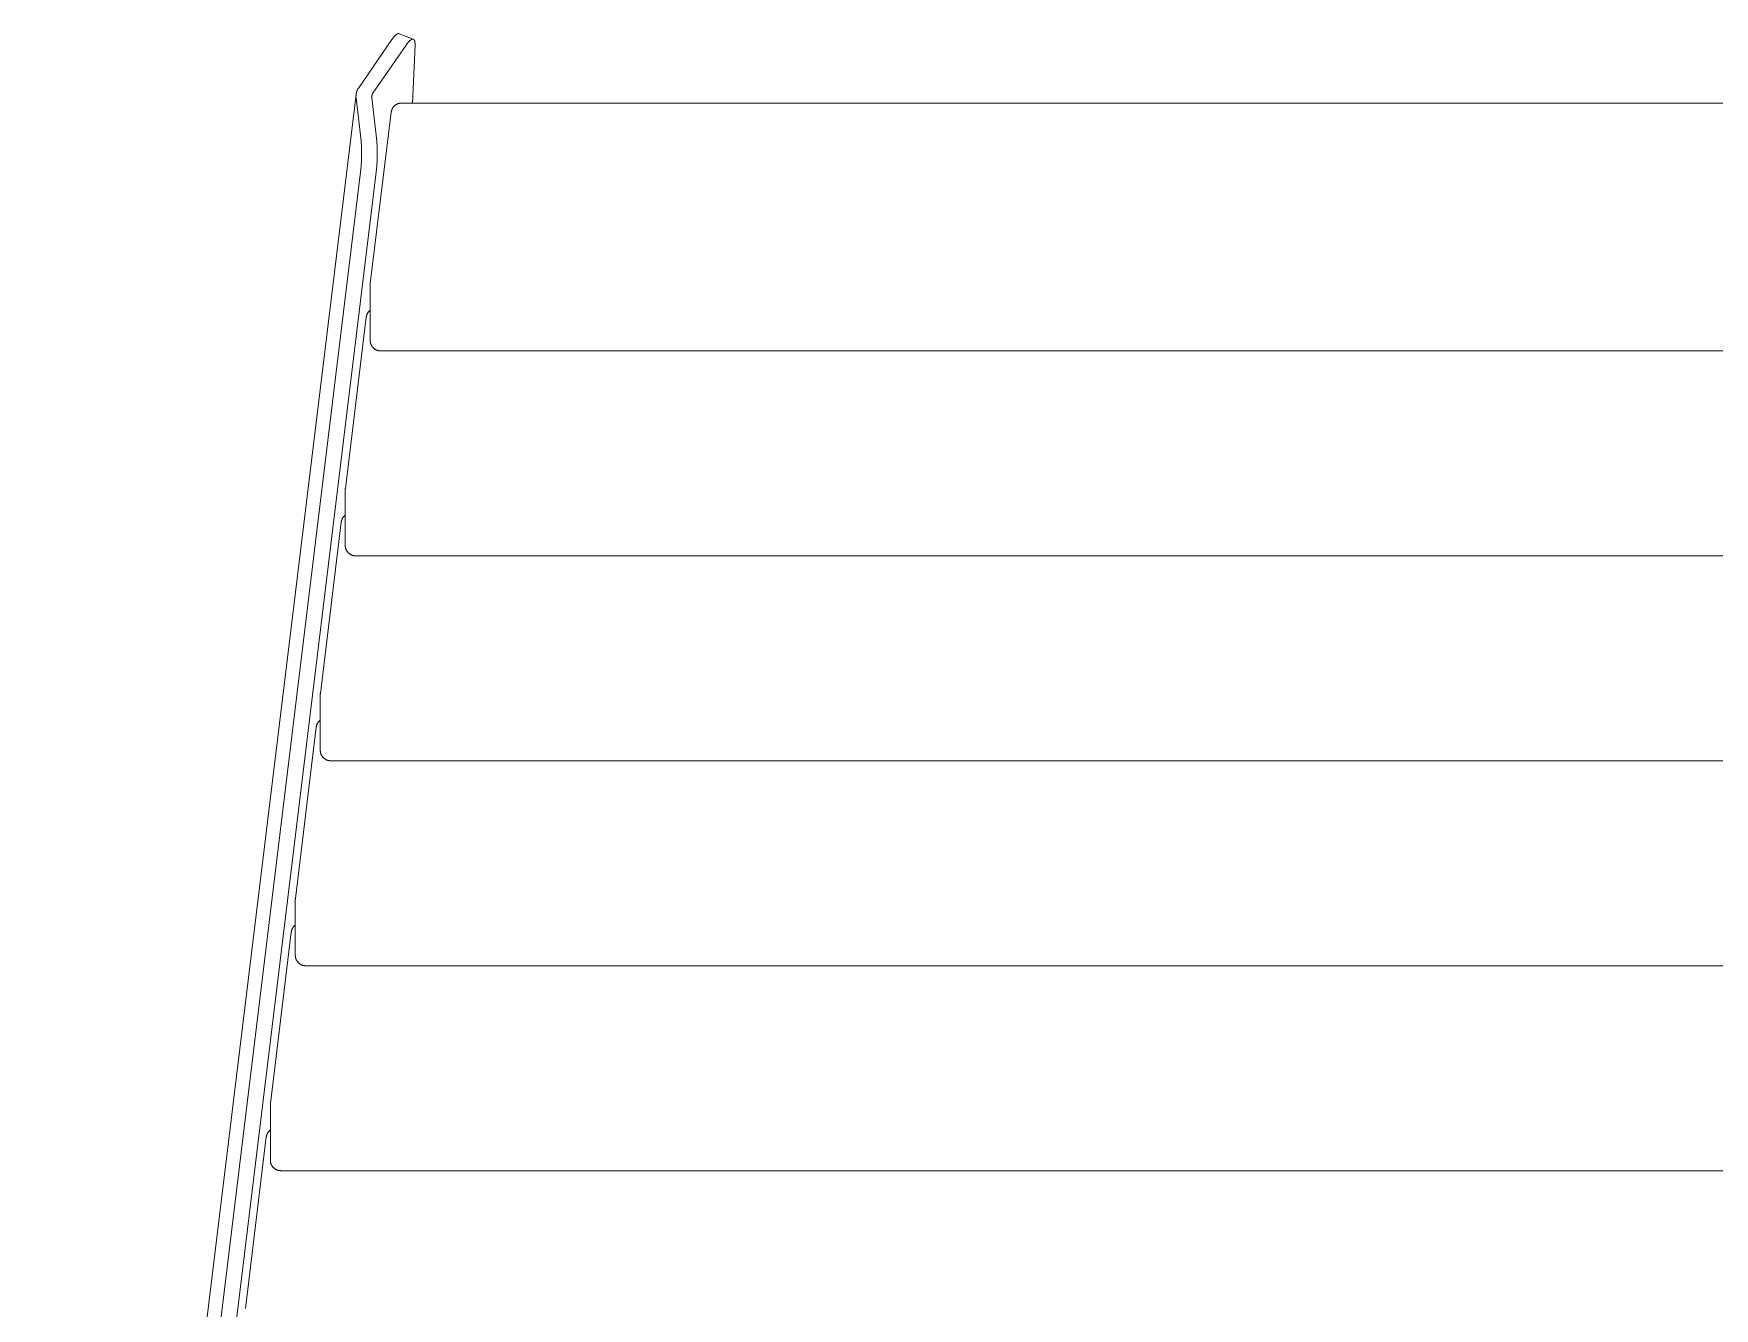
# Model space of a CAD drawing. Header units: millimetres. Extents: x 143 to 4970, y 293 to 3610.
# Drawn here: x 193 to 834, y 1421 to 1907 of the extents above; entities that cross this region are included whole.
import ezdxf

# ---------------------------------------------------------------- set-up
doc = ezdxf.new("R2010")
doc.units = ezdxf.units.MM
doc.layers.add('ZANO_R', color=7, linetype='Continuous', lineweight=0)

msp = doc.modelspace()

# ---------------------------------------------------------------- linework, layer by layer
at = {"layer": 'ZANO_R'}
for p, q in [((317.3, 1886.42), (329.93, 1904.75)), ((322.72, 1884.3), (335.34, 1902.63)), ((329.93, 1904.75), (330.14, 1905.06)), ((330.14, 1905.06), (330.36, 1905.35)), ((330.36, 1905.35), (330.58, 1905.63)), ((330.58, 1905.63), (330.79, 1905.88)), ((330.79, 1905.88), (330.9, 1906)), ((330.9, 1906), (331, 1906.11)), ((331, 1906.11), (331.11, 1906.22)), ((331.11, 1906.22), (331.21, 1906.32)), ((331.21, 1906.32), (331.31, 1906.41)), ((331.31, 1906.41), (331.41, 1906.5)), ((331.41, 1906.5), (331.5, 1906.58)), ((331.5, 1906.58), (331.6, 1906.66)), ((331.6, 1906.66), (331.65, 1906.69)), ((331.65, 1906.69), (331.69, 1906.72)), ((331.69, 1906.72), (331.74, 1906.76)), ((331.74, 1906.76), (331.78, 1906.79)), ((331.78, 1906.79), (331.83, 1906.81)), ((331.83, 1906.81), (331.87, 1906.84)), ((331.87, 1906.84), (331.92, 1906.86)), ((331.92, 1906.86), (331.96, 1906.89)), ((331.96, 1906.89), (332, 1906.91)), ((332, 1906.91), (332.05, 1906.93)), ((332.05, 1906.93), (332.09, 1906.95)), ((332.09, 1906.95), (332.13, 1906.96)), ((332.13, 1906.96), (332.17, 1906.98)), ((332.17, 1906.98), (332.21, 1906.99)), ((332.21, 1906.99), (332.23, 1907)), ((332.23, 1907), (332.25, 1907)), ((332.25, 1907), (332.27, 1907.01)), ((332.27, 1907.01), (332.29, 1907.01)), ((332.29, 1907.01), (332.31, 1907.02)), ((332.31, 1907.02), (332.33, 1907.02)), ((332.33, 1907.02), (332.34, 1907.02)), ((332.34, 1907.02), (332.36, 1907.02)), ((332.36, 1907.02), (332.38, 1907.03)), ((332.38, 1907.03), (332.4, 1907.03)), ((332.4, 1907.03), (332.42, 1907.03)), ((332.42, 1907.03), (332.44, 1907.03)), ((332.44, 1907.03), (332.45, 1907.03)), ((332.45, 1907.03), (332.47, 1907.03)), ((332.47, 1907.03), (332.49, 1907.03)), ((332.49, 1907.03), (332.51, 1907.03)), ((332.51, 1907.03), (332.52, 1907.03)), ((332.52, 1907.03), (332.54, 1907.03)), ((332.54, 1907.03), (332.56, 1907.03)), ((332.56, 1907.03), (332.57, 1907.03)), ((332.57, 1907.03), (332.59, 1907.02)), ((332.59, 1907.02), (332.61, 1907.02)), ((332.61, 1907.02), (332.62, 1907.02)), ((332.62, 1907.02), (332.64, 1907.01)), ((332.64, 1907.01), (332.65, 1907.01)), ((332.65, 1907.01), (332.67, 1907)), ((332.67, 1907), (332.68, 1907)), ((332.68, 1907), (332.7, 1906.99)), ((332.7, 1906.99), (332.71, 1906.99)), ((332.71, 1906.99), (338.12, 1904.87)), ((332.71, 1906.99), (332.73, 1906.98)), ((332.73, 1906.98), (332.74, 1906.98)), ((332.74, 1906.98), (332.76, 1906.97)), ((332.76, 1906.97), (332.77, 1906.96)), ((332.77, 1906.96), (332.79, 1906.95)), ((332.79, 1906.95), (332.8, 1906.95)), ((332.8, 1906.95), (332.82, 1906.94)), ((335.34, 1902.63), (335.56, 1902.94)), ((335.56, 1902.94), (335.78, 1903.23)), ((335.78, 1903.23), (335.99, 1903.51)), ((335.99, 1903.51), (336.21, 1903.76)), ((336.21, 1903.76), (336.31, 1903.88)), ((336.31, 1903.88), (336.42, 1903.99)), ((336.42, 1903.99), (336.52, 1904.09)), ((336.52, 1904.09), (336.62, 1904.2)), ((336.62, 1904.2), (336.72, 1904.29)), ((336.72, 1904.29), (336.82, 1904.38)), ((336.82, 1904.38), (336.92, 1904.46)), ((336.92, 1904.46), (337.02, 1904.53)), ((337.02, 1904.53), (337.06, 1904.57)), ((337.06, 1904.57), (337.11, 1904.6)), ((337.11, 1904.6), (337.16, 1904.63)), ((337.16, 1904.63), (337.2, 1904.66)), ((337.2, 1904.66), (337.25, 1904.69)), ((337.25, 1904.69), (337.29, 1904.72)), ((337.29, 1904.72), (337.33, 1904.74)), ((337.33, 1904.74), (337.38, 1904.77)), ((337.38, 1904.77), (337.42, 1904.79)), ((337.42, 1904.79), (337.46, 1904.81)), ((337.46, 1904.81), (337.5, 1904.83)), ((337.5, 1904.83), (337.55, 1904.84)), ((337.55, 1904.84), (337.59, 1904.86)), ((337.59, 1904.86), (337.63, 1904.87)), ((337.63, 1904.87), (337.65, 1904.88)), ((337.65, 1904.88), (337.67, 1904.88)), ((337.67, 1904.88), (337.68, 1904.89)), ((337.68, 1904.89), (337.7, 1904.89)), ((337.7, 1904.89), (337.72, 1904.89)), ((337.72, 1904.89), (337.74, 1904.9)), ((337.74, 1904.9), (337.76, 1904.9)), ((337.76, 1904.9), (337.78, 1904.9)), ((338.77, 1902.58), (337.76, 1880.59)), ((337.78, 1904.9), (337.8, 1904.91)), ((337.8, 1904.91), (337.82, 1904.91)), ((337.82, 1904.91), (337.83, 1904.91)), ((337.83, 1904.91), (337.85, 1904.91)), ((337.85, 1904.91), (337.87, 1904.91)), ((337.87, 1904.91), (337.89, 1904.91)), ((337.89, 1904.91), (337.9, 1904.91)), ((337.9, 1904.91), (337.92, 1904.91)), ((337.92, 1904.91), (337.94, 1904.91)), ((337.94, 1904.91), (337.96, 1904.91)), ((337.96, 1904.91), (337.97, 1904.91)), ((337.97, 1904.91), (337.99, 1904.9)), ((337.99, 1904.9), (338.01, 1904.9)), ((338.01, 1904.9), (338.02, 1904.9)), ((338.02, 1904.9), (338.04, 1904.9)), ((338.04, 1904.9), (338.05, 1904.89)), ((338.05, 1904.89), (338.07, 1904.89)), ((338.07, 1904.89), (338.09, 1904.88)), ((338.09, 1904.88), (338.1, 1904.88)), ((338.1, 1904.88), (338.12, 1904.87)), ((338.12, 1904.87), (338.13, 1904.87)), ((338.13, 1904.87), (338.15, 1904.86)), ((338.15, 1904.86), (338.16, 1904.85)), ((338.16, 1904.85), (338.17, 1904.85)), ((338.17, 1904.85), (338.19, 1904.84)), ((338.19, 1904.84), (338.2, 1904.83)), ((338.2, 1904.83), (338.22, 1904.82)), ((338.22, 1904.82), (338.23, 1904.82)), ((338.23, 1904.82), (338.25, 1904.8)), ((338.25, 1904.8), (338.27, 1904.79)), ((338.27, 1904.79), (338.29, 1904.78)), ((338.29, 1904.78), (338.3, 1904.76)), ((338.3, 1904.76), (338.32, 1904.75)), ((338.32, 1904.75), (338.34, 1904.73)), ((338.34, 1904.73), (338.36, 1904.71)), ((338.36, 1904.71), (338.37, 1904.7)), ((338.37, 1904.7), (338.39, 1904.68)), ((338.39, 1904.68), (338.4, 1904.66)), ((338.4, 1904.66), (338.42, 1904.64)), ((338.42, 1904.64), (338.44, 1904.62)), ((338.44, 1904.62), (338.45, 1904.6)), ((338.45, 1904.6), (338.47, 1904.58)), ((338.47, 1904.58), (338.48, 1904.55)), ((338.48, 1904.55), (338.49, 1904.53)), ((338.49, 1904.53), (338.51, 1904.5)), ((338.51, 1904.5), (338.52, 1904.48)), ((338.52, 1904.48), (338.54, 1904.45)), ((338.54, 1904.45), (338.55, 1904.43)), ((338.55, 1904.43), (338.56, 1904.4)), ((338.56, 1904.4), (338.57, 1904.37)), ((338.57, 1904.37), (338.58, 1904.34)), ((338.58, 1904.34), (338.6, 1904.31)), ((338.6, 1904.31), (338.62, 1904.25)), ((338.62, 1904.25), (338.64, 1904.19)), ((338.64, 1904.19), (338.66, 1904.12)), ((338.66, 1904.12), (338.68, 1904.05)), ((338.68, 1904.05), (338.69, 1903.98)), ((338.69, 1903.98), (338.71, 1903.9)), ((338.71, 1903.9), (338.72, 1903.82)), ((338.72, 1903.82), (338.73, 1903.74)), ((338.73, 1903.74), (338.75, 1903.66)), ((338.75, 1903.66), (338.76, 1903.57)), ((338.76, 1903.57), (338.76, 1903.48)), ((338.76, 1903.48), (338.77, 1903.39)), ((338.77, 1903.39), (338.78, 1903.2)), ((338.78, 1902.8), (338.77, 1902.58)), ((338.78, 1903.2), (338.78, 1903)), ((338.78, 1903), (338.78, 1902.8)), ((193.46, 875.78), (316.31, 1883.79)), ((316.28, 1883.46), (316.3, 1883.65)), ((316.28, 1883.28), (316.28, 1883.46)), ((316.28, 1883.09), (316.28, 1883.28)), ((316.28, 1882.9), (316.28, 1883.09)), ((316.3, 1882.72), (316.28, 1882.9)), ((316.3, 1883.65), (316.31, 1883.83)), ((316.32, 1882.53), (316.3, 1882.72)), ((316.31, 1883.83), (316.34, 1884.02)), ((316.34, 1884.02), (316.37, 1884.2)), ((316.37, 1884.2), (316.41, 1884.39)), ((316.41, 1884.39), (316.45, 1884.57)), ((316.45, 1884.57), (316.5, 1884.75)), ((316.5, 1884.75), (316.55, 1884.93)), ((316.55, 1884.93), (316.61, 1885.1)), ((316.61, 1885.1), (316.68, 1885.28)), ((316.68, 1885.28), (316.75, 1885.45)), ((316.75, 1885.45), (316.83, 1885.62)), ((316.83, 1885.62), (316.91, 1885.78)), ((316.91, 1885.78), (317, 1885.95)), ((317, 1885.95), (317.1, 1886.11)), ((317.1, 1886.11), (317.2, 1886.27)), ((317.2, 1886.27), (317.3, 1886.42)), ((322.26, 1882.95), (322.25, 1882.87)), ((322.25, 1882.87), (322.25, 1882.79)), ((322.25, 1882.79), (322.26, 1882.7)), ((322.27, 1883.12), (322.26, 1883.04)), ((322.26, 1883.04), (322.26, 1882.95)), ((322.26, 1882.7), (322.26, 1882.62)), ((322.26, 1882.62), (322.27, 1882.53)), ((322.28, 1883.21), (322.27, 1883.12)), ((322.3, 1883.29), (322.28, 1883.21)), ((322.31, 1883.37), (322.3, 1883.29)), ((322.33, 1883.46), (322.31, 1883.37)), ((322.35, 1883.54), (322.33, 1883.46)), ((322.38, 1883.62), (322.35, 1883.54)), ((322.41, 1883.7), (322.38, 1883.62)), ((322.44, 1883.78), (322.41, 1883.7)), ((322.47, 1883.86), (322.44, 1883.78)), ((322.51, 1883.93), (322.47, 1883.86)), ((322.54, 1884.01), (322.51, 1883.93)), ((322.58, 1884.08), (322.54, 1884.01)), ((322.63, 1884.16), (322.58, 1884.08)), ((322.67, 1884.23), (322.63, 1884.16)), ((322.72, 1884.3), (322.67, 1884.23)), ((316.32, 1882.53), (318.04, 1868.39)), ((321.74, 1811.78), (329.69, 1877.07)), ((322.27, 1882.53), (323.99, 1868.39)), ((329.69, 1877.07), (329.71, 1877.21)), ((329.71, 1877.21), (329.74, 1877.34)), ((329.74, 1877.34), (329.76, 1877.48)), ((329.76, 1877.48), (329.8, 1877.61)), ((329.8, 1877.61), (329.83, 1877.75)), ((329.83, 1877.75), (329.88, 1877.88)), ((329.88, 1877.88), (329.92, 1878.01)), ((329.92, 1878.01), (329.98, 1878.14)), ((329.98, 1878.14), (330.03, 1878.26)), ((330.03, 1878.26), (330.09, 1878.39)), ((330.09, 1878.39), (330.15, 1878.51)), ((330.15, 1878.51), (330.22, 1878.63)), ((330.22, 1878.63), (330.3, 1878.75)), ((330.3, 1878.75), (330.37, 1878.86)), ((330.37, 1878.86), (330.45, 1878.97)), ((330.45, 1878.97), (330.54, 1879.08)), ((330.54, 1879.08), (330.62, 1879.19)), ((330.62, 1879.19), (330.72, 1879.29)), ((330.72, 1879.29), (330.81, 1879.39)), ((330.81, 1879.39), (330.91, 1879.49)), ((330.91, 1879.49), (331.01, 1879.58)), ((331.01, 1879.58), (331.12, 1879.67)), ((331.12, 1879.67), (331.22, 1879.76)), ((331.22, 1879.76), (331.34, 1879.84)), ((331.34, 1879.84), (331.45, 1879.92)), ((331.45, 1879.92), (331.57, 1879.99)), ((331.57, 1879.99), (331.68, 1880.06)), ((331.68, 1880.06), (331.81, 1880.13)), ((331.81, 1880.13), (331.93, 1880.19)), ((331.93, 1880.19), (332.05, 1880.25)), ((332.05, 1880.25), (332.18, 1880.3)), ((332.18, 1880.3), (332.31, 1880.35)), ((332.31, 1880.35), (332.44, 1880.4)), ((332.44, 1880.4), (332.57, 1880.44)), ((332.57, 1880.44), (332.71, 1880.47)), ((332.71, 1880.47), (332.84, 1880.5)), ((332.84, 1880.5), (332.98, 1880.53)), ((332.98, 1880.53), (333.11, 1880.55)), ((333.11, 1880.55), (333.25, 1880.57)), ((333.25, 1880.57), (333.39, 1880.58)), ((333.39, 1880.58), (333.53, 1880.59)), ((333.53, 1880.59), (333.66, 1880.59)), ((333.66, 1880.59), (1333.94, 1880.59)), ((318.04, 1868.39), (318.24, 1866.04)), ((318.24, 1866.04), (318.36, 1863.68)), ((318.36, 1863.68), (318.4, 1861.32)), ((323.99, 1868.39), (324.19, 1866.04)), ((324.19, 1866.04), (324.31, 1863.68)), ((324.31, 1863.68), (324.35, 1861.32)), ((318.36, 1858.96), (318.24, 1856.6)), ((318.4, 1861.32), (318.36, 1858.96)), ((324.31, 1858.96), (324.19, 1856.6)), ((324.35, 1861.32), (324.31, 1858.96)), ((318.04, 1854.25), (244.26, 1248.84)), ((323.99, 1854.25), (250.21, 1248.84)), ((318.24, 1856.6), (318.04, 1854.25)), ((324.19, 1856.6), (323.99, 1854.25)), ((321.71, 1811.53), (321.72, 1811.65)), ((321.71, 1811.41), (321.71, 1811.53)), ((321.71, 1811.29), (321.71, 1811.41)), ((321.71, 1790.16), (321.71, 1811.29)), ((321.72, 1811.65), (321.74, 1811.78)), ((320.22, 1799.27), (320.25, 1799.41)), ((320.25, 1799.41), (320.28, 1799.54)), ((320.28, 1799.54), (320.32, 1799.67)), ((320.32, 1799.67), (320.36, 1799.8)), ((320.36, 1799.8), (320.41, 1799.93)), ((320.41, 1799.93), (320.46, 1800.06)), ((320.46, 1800.06), (320.52, 1800.19)), ((320.52, 1800.19), (320.58, 1800.31)), ((320.58, 1800.31), (320.64, 1800.43)), ((320.64, 1800.43), (320.71, 1800.55)), ((320.71, 1800.55), (320.78, 1800.67)), ((320.78, 1800.67), (320.86, 1800.79)), ((320.86, 1800.79), (320.94, 1800.9)), ((320.94, 1800.9), (321.02, 1801.01)), ((321.02, 1801.01), (321.11, 1801.11)), ((321.11, 1801.11), (321.2, 1801.22)), ((321.2, 1801.22), (321.29, 1801.32)), ((321.29, 1801.32), (321.39, 1801.41)), ((321.39, 1801.41), (321.49, 1801.51)), ((321.49, 1801.51), (321.6, 1801.6)), ((321.6, 1801.6), (321.71, 1801.68)), ((312.22, 1733.7), (320.18, 1799)), ((320.18, 1799), (320.2, 1799.14)), ((320.2, 1799.14), (320.22, 1799.27)), ((321.71, 1790.02), (321.71, 1790.16)), ((321.72, 1789.88), (321.71, 1790.02)), ((321.73, 1789.75), (321.72, 1789.88)), ((321.74, 1789.61), (321.73, 1789.75)), ((321.76, 1789.48), (321.74, 1789.61)), ((321.79, 1789.34), (321.76, 1789.48)), ((321.82, 1789.21), (321.79, 1789.34)), ((321.85, 1789.08), (321.82, 1789.21)), ((321.89, 1788.95), (321.85, 1789.08)), ((321.94, 1788.82), (321.89, 1788.95)), ((321.98, 1788.69), (321.94, 1788.82)), ((322.04, 1788.56), (321.98, 1788.69)), ((322.09, 1788.44), (322.04, 1788.56)), ((322.15, 1788.32), (322.09, 1788.44)), ((322.22, 1788.2), (322.15, 1788.32)), ((322.29, 1788.08), (322.22, 1788.2)), ((322.36, 1787.96), (322.29, 1788.08)), ((322.44, 1787.85), (322.36, 1787.96)), ((322.52, 1787.74), (322.44, 1787.85)), ((322.6, 1787.63), (322.52, 1787.74)), ((322.69, 1787.53), (322.6, 1787.63)), ((322.78, 1787.43), (322.69, 1787.53)), ((322.88, 1787.33), (322.78, 1787.43)), ((322.98, 1787.23), (322.88, 1787.33)), ((323.08, 1787.14), (322.98, 1787.23)), ((323.18, 1787.06), (323.08, 1787.14)), ((323.29, 1786.97), (323.18, 1787.06)), ((323.4, 1786.89), (323.29, 1786.97)), ((323.51, 1786.81), (323.4, 1786.89)), ((323.63, 1786.74), (323.51, 1786.81)), ((323.75, 1786.67), (323.63, 1786.74)), ((323.87, 1786.61), (323.75, 1786.67)), ((323.99, 1786.55), (323.87, 1786.61)), ((324.11, 1786.49), (323.99, 1786.55)), ((324.24, 1786.44), (324.11, 1786.49)), ((324.37, 1786.39), (324.24, 1786.44)), ((324.5, 1786.35), (324.37, 1786.39)), ((324.63, 1786.31), (324.5, 1786.35)), ((324.76, 1786.27), (324.63, 1786.31)), ((324.89, 1786.24), (324.76, 1786.27)), ((325.03, 1786.22), (324.89, 1786.24)), ((325.16, 1786.2), (325.03, 1786.22)), ((325.3, 1786.18), (325.16, 1786.2)), ((325.43, 1786.17), (325.3, 1786.18)), ((325.57, 1786.16), (325.43, 1786.17)), ((325.71, 1786.16), (325.57, 1786.16)), ((1341.9, 1786.16), (325.71, 1786.16)), ((312.19, 1733.34), (312.2, 1733.46)), ((312.19, 1733.22), (312.19, 1733.34)), ((312.19, 1712.09), (312.19, 1733.22)), ((312.2, 1733.46), (312.21, 1733.58)), ((312.21, 1733.58), (312.22, 1733.7)), ((311.19, 1722.48), (311.26, 1722.6)), ((311.26, 1722.6), (311.34, 1722.71)), ((311.34, 1722.71), (311.42, 1722.83)), ((311.42, 1722.83), (311.51, 1722.94)), ((311.51, 1722.94), (311.59, 1723.04)), ((311.59, 1723.04), (311.68, 1723.15)), ((311.68, 1723.15), (311.78, 1723.25)), ((311.78, 1723.25), (311.88, 1723.34)), ((311.88, 1723.34), (311.98, 1723.44)), ((311.98, 1723.44), (312.08, 1723.53)), ((312.08, 1723.53), (312.19, 1723.61)), ((302.71, 1655.63), (310.66, 1720.93)), ((310.66, 1720.93), (310.68, 1721.06)), ((310.68, 1721.06), (310.71, 1721.2)), ((310.71, 1721.2), (310.73, 1721.33)), ((310.73, 1721.33), (310.77, 1721.47)), ((310.77, 1721.47), (310.81, 1721.6)), ((310.81, 1721.6), (310.85, 1721.73)), ((310.85, 1721.73), (310.89, 1721.86)), ((310.89, 1721.86), (310.95, 1721.99)), ((310.95, 1721.99), (311, 1722.12)), ((311, 1722.12), (311.06, 1722.24)), ((311.06, 1722.24), (311.12, 1722.36)), ((311.12, 1722.36), (311.19, 1722.48)), ((312.19, 1711.95), (312.19, 1712.09)), ((312.2, 1711.81), (312.19, 1711.95)), ((312.21, 1711.68), (312.2, 1711.81)), ((312.23, 1711.54), (312.21, 1711.68)), ((312.25, 1711.41), (312.23, 1711.54)), ((312.27, 1711.27), (312.25, 1711.41)), ((312.3, 1711.14), (312.27, 1711.27)), ((312.34, 1711.01), (312.3, 1711.14)), ((312.38, 1710.88), (312.34, 1711.01)), ((312.42, 1710.75), (312.38, 1710.88)), ((312.47, 1710.62), (312.42, 1710.75)), ((312.52, 1710.49), (312.47, 1710.62)), ((312.58, 1710.37), (312.52, 1710.49)), ((312.64, 1710.25), (312.58, 1710.37)), ((312.7, 1710.13), (312.64, 1710.25)), ((312.77, 1710.01), (312.7, 1710.13)), ((312.85, 1709.89), (312.77, 1710.01)), ((312.92, 1709.78), (312.85, 1709.89)), ((313, 1709.67), (312.92, 1709.78)), ((313.09, 1709.56), (313, 1709.67)), ((313.18, 1709.46), (313.09, 1709.56)), ((313.27, 1709.36), (313.18, 1709.46)), ((313.36, 1709.26), (313.27, 1709.36)), ((313.46, 1709.16), (313.36, 1709.26)), ((313.56, 1709.07), (313.46, 1709.16)), ((313.67, 1708.98), (313.56, 1709.07)), ((313.77, 1708.9), (313.67, 1708.98)), ((313.88, 1708.82), (313.77, 1708.9)), ((314, 1708.74), (313.88, 1708.82)), ((314.11, 1708.67), (314, 1708.74)), ((314.23, 1708.6), (314.11, 1708.67)), ((314.35, 1708.53), (314.23, 1708.6)), ((314.47, 1708.47), (314.35, 1708.53)), ((314.6, 1708.42), (314.47, 1708.47)), ((314.72, 1708.36), (314.6, 1708.42)), ((314.85, 1708.32), (314.72, 1708.36)), ((314.98, 1708.27), (314.85, 1708.32)), ((315.11, 1708.23), (314.98, 1708.27)), ((315.24, 1708.2), (315.11, 1708.23)), ((315.38, 1708.17), (315.24, 1708.2)), ((315.51, 1708.14), (315.38, 1708.17)), ((315.65, 1708.12), (315.51, 1708.14)), ((315.78, 1708.11), (315.65, 1708.12)), ((315.92, 1708.1), (315.78, 1708.11)), ((316.05, 1708.09), (315.92, 1708.1)), ((316.19, 1708.09), (316.05, 1708.09)), ((1351.41, 1708.09), (316.19, 1708.09)), ((302.68, 1655.39), (302.69, 1655.51)), ((302.68, 1655.27), (302.68, 1655.39)), ((302.68, 1655.15), (302.68, 1655.27)), ((302.68, 1634.01), (302.68, 1655.15)), ((302.69, 1655.51), (302.71, 1655.63)), ((293.19, 1577.56), (301.15, 1642.86)), ((301.15, 1642.86), (301.17, 1642.99)), ((301.17, 1642.99), (301.19, 1643.13)), ((301.19, 1643.13), (301.22, 1643.26)), ((301.22, 1643.26), (301.25, 1643.4)), ((301.25, 1643.4), (301.29, 1643.53)), ((301.29, 1643.53), (301.33, 1643.66)), ((301.33, 1643.66), (301.38, 1643.79)), ((301.38, 1643.79), (301.43, 1643.92)), ((301.43, 1643.92), (301.49, 1644.04)), ((301.49, 1644.04), (301.55, 1644.17)), ((301.55, 1644.17), (301.61, 1644.29)), ((301.61, 1644.29), (301.68, 1644.41)), ((301.68, 1644.41), (301.75, 1644.53)), ((301.75, 1644.53), (301.83, 1644.64)), ((301.83, 1644.64), (301.91, 1644.75)), ((301.91, 1644.75), (301.99, 1644.86)), ((301.99, 1644.86), (302.08, 1644.97)), ((302.08, 1644.97), (302.17, 1645.07)), ((302.17, 1645.07), (302.26, 1645.17)), ((302.26, 1645.17), (302.36, 1645.27)), ((302.36, 1645.27), (302.46, 1645.36)), ((302.46, 1645.36), (302.57, 1645.45)), ((302.57, 1645.45), (302.68, 1645.54)), ((302.68, 1633.88), (302.68, 1634.01)), ((302.69, 1633.74), (302.68, 1633.88)), ((302.7, 1633.6), (302.69, 1633.74)), ((302.71, 1633.47), (302.7, 1633.6)), ((302.73, 1633.33), (302.71, 1633.47)), ((302.76, 1633.2), (302.73, 1633.33)), ((302.79, 1633.07), (302.76, 1633.2)), ((302.82, 1632.93), (302.79, 1633.07)), ((302.86, 1632.8), (302.82, 1632.93)), ((302.91, 1632.67), (302.86, 1632.8)), ((302.96, 1632.55), (302.91, 1632.67)), ((303.01, 1632.42), (302.96, 1632.55)), ((303.06, 1632.3), (303.01, 1632.42)), ((303.13, 1632.17), (303.06, 1632.3)), ((303.19, 1632.05), (303.13, 1632.17)), ((303.26, 1631.94), (303.19, 1632.05)), ((303.33, 1631.82), (303.26, 1631.94)), ((303.41, 1631.71), (303.33, 1631.82)), ((303.49, 1631.6), (303.41, 1631.71)), ((303.57, 1631.49), (303.49, 1631.6)), ((303.66, 1631.38), (303.57, 1631.49)), ((303.75, 1631.28), (303.66, 1631.38)), ((303.85, 1631.19), (303.75, 1631.28)), ((303.95, 1631.09), (303.85, 1631.19)), ((304.05, 1631), (303.95, 1631.09)), ((304.15, 1630.91), (304.05, 1631)), ((304.26, 1630.83), (304.15, 1630.91)), ((304.37, 1630.75), (304.26, 1630.83)), ((304.48, 1630.67), (304.37, 1630.75)), ((304.6, 1630.6), (304.48, 1630.67)), ((304.72, 1630.53), (304.6, 1630.6)), ((304.84, 1630.46), (304.72, 1630.53)), ((304.96, 1630.4), (304.84, 1630.46)), ((305.08, 1630.34), (304.96, 1630.4)), ((305.21, 1630.29), (305.08, 1630.34)), ((305.34, 1630.24), (305.21, 1630.29)), ((305.47, 1630.2), (305.34, 1630.24)), ((305.6, 1630.16), (305.47, 1630.2)), ((305.73, 1630.13), (305.6, 1630.16)), ((305.86, 1630.1), (305.73, 1630.13)), ((306, 1630.07), (305.86, 1630.1)), ((306.13, 1630.05), (306, 1630.07)), ((306.27, 1630.03), (306.13, 1630.05)), ((306.4, 1630.02), (306.27, 1630.03)), ((306.54, 1630.02), (306.4, 1630.02)), ((306.68, 1630.01), (306.54, 1630.02)), ((1360.93, 1630.01), (306.68, 1630.01)), ((293.16, 1577.2), (293.17, 1577.32)), ((293.16, 1577.08), (293.16, 1577.2)), ((293.16, 1555.94), (293.16, 1577.08)), ((293.17, 1577.32), (293.18, 1577.44)), ((293.18, 1577.44), (293.19, 1577.56)), ((283.68, 1499.49), (291.63, 1564.78)), ((291.63, 1564.78), (291.65, 1564.92)), ((291.65, 1564.92), (291.68, 1565.06)), ((291.68, 1565.06), (291.71, 1565.19)), ((291.71, 1565.19), (291.74, 1565.32)), ((291.74, 1565.32), (291.78, 1565.46)), ((291.78, 1565.46), (291.82, 1565.59)), ((291.82, 1565.59), (291.86, 1565.72)), ((291.86, 1565.72), (291.92, 1565.85)), ((291.92, 1565.85), (291.97, 1565.97)), ((291.97, 1565.97), (292.03, 1566.1)), ((292.03, 1566.1), (292.1, 1566.22)), ((292.1, 1566.22), (292.16, 1566.34)), ((292.16, 1566.34), (292.24, 1566.46)), ((292.24, 1566.46), (292.31, 1566.57)), ((292.31, 1566.57), (292.39, 1566.68)), ((292.39, 1566.68), (292.48, 1566.79)), ((292.48, 1566.79), (292.56, 1566.9)), ((292.56, 1566.9), (292.66, 1567)), ((292.66, 1567), (292.75, 1567.1)), ((292.75, 1567.1), (292.85, 1567.2)), ((292.85, 1567.2), (292.95, 1567.29)), ((292.95, 1567.29), (293.05, 1567.38)), ((293.05, 1567.38), (293.16, 1567.47)), ((293.16, 1555.8), (293.16, 1555.94)), ((293.17, 1555.67), (293.16, 1555.8)), ((293.18, 1555.53), (293.17, 1555.67)), ((293.2, 1555.4), (293.18, 1555.53)), ((293.22, 1555.26), (293.2, 1555.4)), ((293.25, 1555.13), (293.22, 1555.26)), ((293.28, 1554.99), (293.25, 1555.13)), ((293.31, 1554.86), (293.28, 1554.99)), ((293.35, 1554.73), (293.31, 1554.86)), ((293.39, 1554.6), (293.35, 1554.73)), ((293.44, 1554.47), (293.39, 1554.6)), ((293.49, 1554.35), (293.44, 1554.47)), ((293.55, 1554.22), (293.49, 1554.35)), ((293.61, 1554.1), (293.55, 1554.22)), ((293.68, 1553.98), (293.61, 1554.1)), ((293.74, 1553.86), (293.68, 1553.98)), ((293.82, 1553.75), (293.74, 1553.86)), ((293.89, 1553.63), (293.82, 1553.75)), ((293.97, 1553.52), (293.89, 1553.63)), ((294.06, 1553.42), (293.97, 1553.52)), ((294.15, 1553.31), (294.06, 1553.42)), ((294.24, 1553.21), (294.15, 1553.31)), ((294.33, 1553.11), (294.24, 1553.21)), ((294.43, 1553.02), (294.33, 1553.11)), ((294.53, 1552.93), (294.43, 1553.02)), ((294.64, 1552.84), (294.53, 1552.93)), ((294.75, 1552.75), (294.64, 1552.84)), ((294.86, 1552.67), (294.75, 1552.75)), ((294.97, 1552.6), (294.86, 1552.67)), ((295.08, 1552.52), (294.97, 1552.6)), ((295.2, 1552.45), (295.08, 1552.52)), ((295.32, 1552.39), (295.2, 1552.45)), ((295.44, 1552.33), (295.32, 1552.39)), ((295.57, 1552.27), (295.44, 1552.33)), ((295.69, 1552.22), (295.57, 1552.27)), ((295.82, 1552.17), (295.69, 1552.22)), ((295.95, 1552.13), (295.82, 1552.17)), ((296.08, 1552.09), (295.95, 1552.13)), ((296.21, 1552.06), (296.08, 1552.09)), ((296.35, 1552.03), (296.21, 1552.06)), ((296.48, 1552), (296.35, 1552.03)), ((296.62, 1551.98), (296.48, 1552)), ((296.75, 1551.96), (296.62, 1551.98)), ((296.89, 1551.95), (296.75, 1551.96)), ((297.03, 1551.94), (296.89, 1551.95)), ((297.16, 1551.94), (297.03, 1551.94)), ((1370.44, 1551.94), (297.16, 1551.94)), ((283.65, 1499.25), (283.66, 1499.37)), ((283.65, 1499.12), (283.65, 1499.25)), ((283.65, 1499), (283.65, 1499.12)), ((283.65, 1477.87), (283.65, 1499)), ((283.66, 1499.37), (283.68, 1499.49)), ((274.16, 1421.41), (282.12, 1486.71)), ((282.12, 1486.71), (282.14, 1486.85)), ((282.14, 1486.85), (282.16, 1486.98)), ((282.16, 1486.98), (282.19, 1487.12)), ((282.19, 1487.12), (282.22, 1487.25)), ((282.22, 1487.25), (282.26, 1487.38)), ((282.26, 1487.38), (282.3, 1487.52)), ((282.3, 1487.52), (282.35, 1487.65)), ((282.35, 1487.65), (282.4, 1487.77)), ((282.4, 1487.77), (282.46, 1487.9)), ((282.46, 1487.9), (282.52, 1488.02)), ((282.52, 1488.02), (282.58, 1488.15)), ((282.58, 1488.15), (282.65, 1488.27)), ((282.65, 1488.27), (282.72, 1488.38)), ((282.72, 1488.38), (282.8, 1488.5)), ((282.8, 1488.5), (282.88, 1488.61)), ((282.88, 1488.61), (282.96, 1488.72)), ((282.96, 1488.72), (283.05, 1488.83)), ((283.05, 1488.83), (283.14, 1488.93)), ((283.14, 1488.93), (283.24, 1489.03)), ((283.24, 1489.03), (283.33, 1489.13)), ((283.33, 1489.13), (283.44, 1489.22)), ((283.44, 1489.22), (283.54, 1489.31)), ((283.54, 1489.31), (283.65, 1489.39)), ((283.65, 1477.73), (283.65, 1477.87)), ((283.66, 1477.6), (283.65, 1477.73)), ((283.67, 1477.46), (283.66, 1477.6)), ((283.68, 1477.32), (283.67, 1477.46)), ((283.71, 1477.19), (283.68, 1477.32)), ((283.73, 1477.06), (283.71, 1477.19)), ((283.76, 1476.92), (283.73, 1477.06)), ((283.8, 1476.79), (283.76, 1476.92)), ((283.83, 1476.66), (283.8, 1476.79)), ((283.88, 1476.53), (283.83, 1476.66)), ((283.93, 1476.4), (283.88, 1476.53)), ((283.98, 1476.28), (283.93, 1476.4)), ((284.04, 1476.15), (283.98, 1476.28)), ((284.1, 1476.03), (284.04, 1476.15)), ((284.16, 1475.91), (284.1, 1476.03)), ((284.23, 1475.79), (284.16, 1475.91)), ((284.3, 1475.68), (284.23, 1475.79)), ((284.38, 1475.56), (284.3, 1475.68)), ((284.46, 1475.45), (284.38, 1475.56)), ((284.54, 1475.34), (284.46, 1475.45)), ((284.63, 1475.24), (284.54, 1475.34)), ((284.72, 1475.14), (284.63, 1475.24)), ((284.82, 1475.04), (284.72, 1475.14)), ((284.92, 1474.95), (284.82, 1475.04)), ((285.02, 1474.85), (284.92, 1474.95)), ((285.12, 1474.77), (285.02, 1474.85)), ((285.23, 1474.68), (285.12, 1474.77)), ((285.34, 1474.6), (285.23, 1474.68)), ((285.45, 1474.52), (285.34, 1474.6)), ((285.57, 1474.45), (285.45, 1474.52)), ((285.69, 1474.38), (285.57, 1474.45)), ((285.81, 1474.32), (285.69, 1474.38)), ((285.93, 1474.26), (285.81, 1474.32)), ((286.05, 1474.2), (285.93, 1474.26)), ((286.18, 1474.15), (286.05, 1474.2)), ((286.31, 1474.1), (286.18, 1474.15)), ((286.44, 1474.06), (286.31, 1474.1)), ((286.57, 1474.02), (286.44, 1474.06)), ((286.7, 1473.98), (286.57, 1474.02)), ((286.83, 1473.95), (286.7, 1473.98)), ((286.97, 1473.93), (286.83, 1473.95)), ((287.1, 1473.91), (286.97, 1473.93)), ((287.24, 1473.89), (287.1, 1473.91)), ((287.37, 1473.88), (287.24, 1473.89)), ((287.51, 1473.87), (287.37, 1473.88)), ((287.65, 1473.87), (287.51, 1473.87)), ((1379.96, 1473.87), (287.65, 1473.87))]:
    msp.add_line(p, q, dxfattribs=at)

doc.saveas('drawing.dxf')
